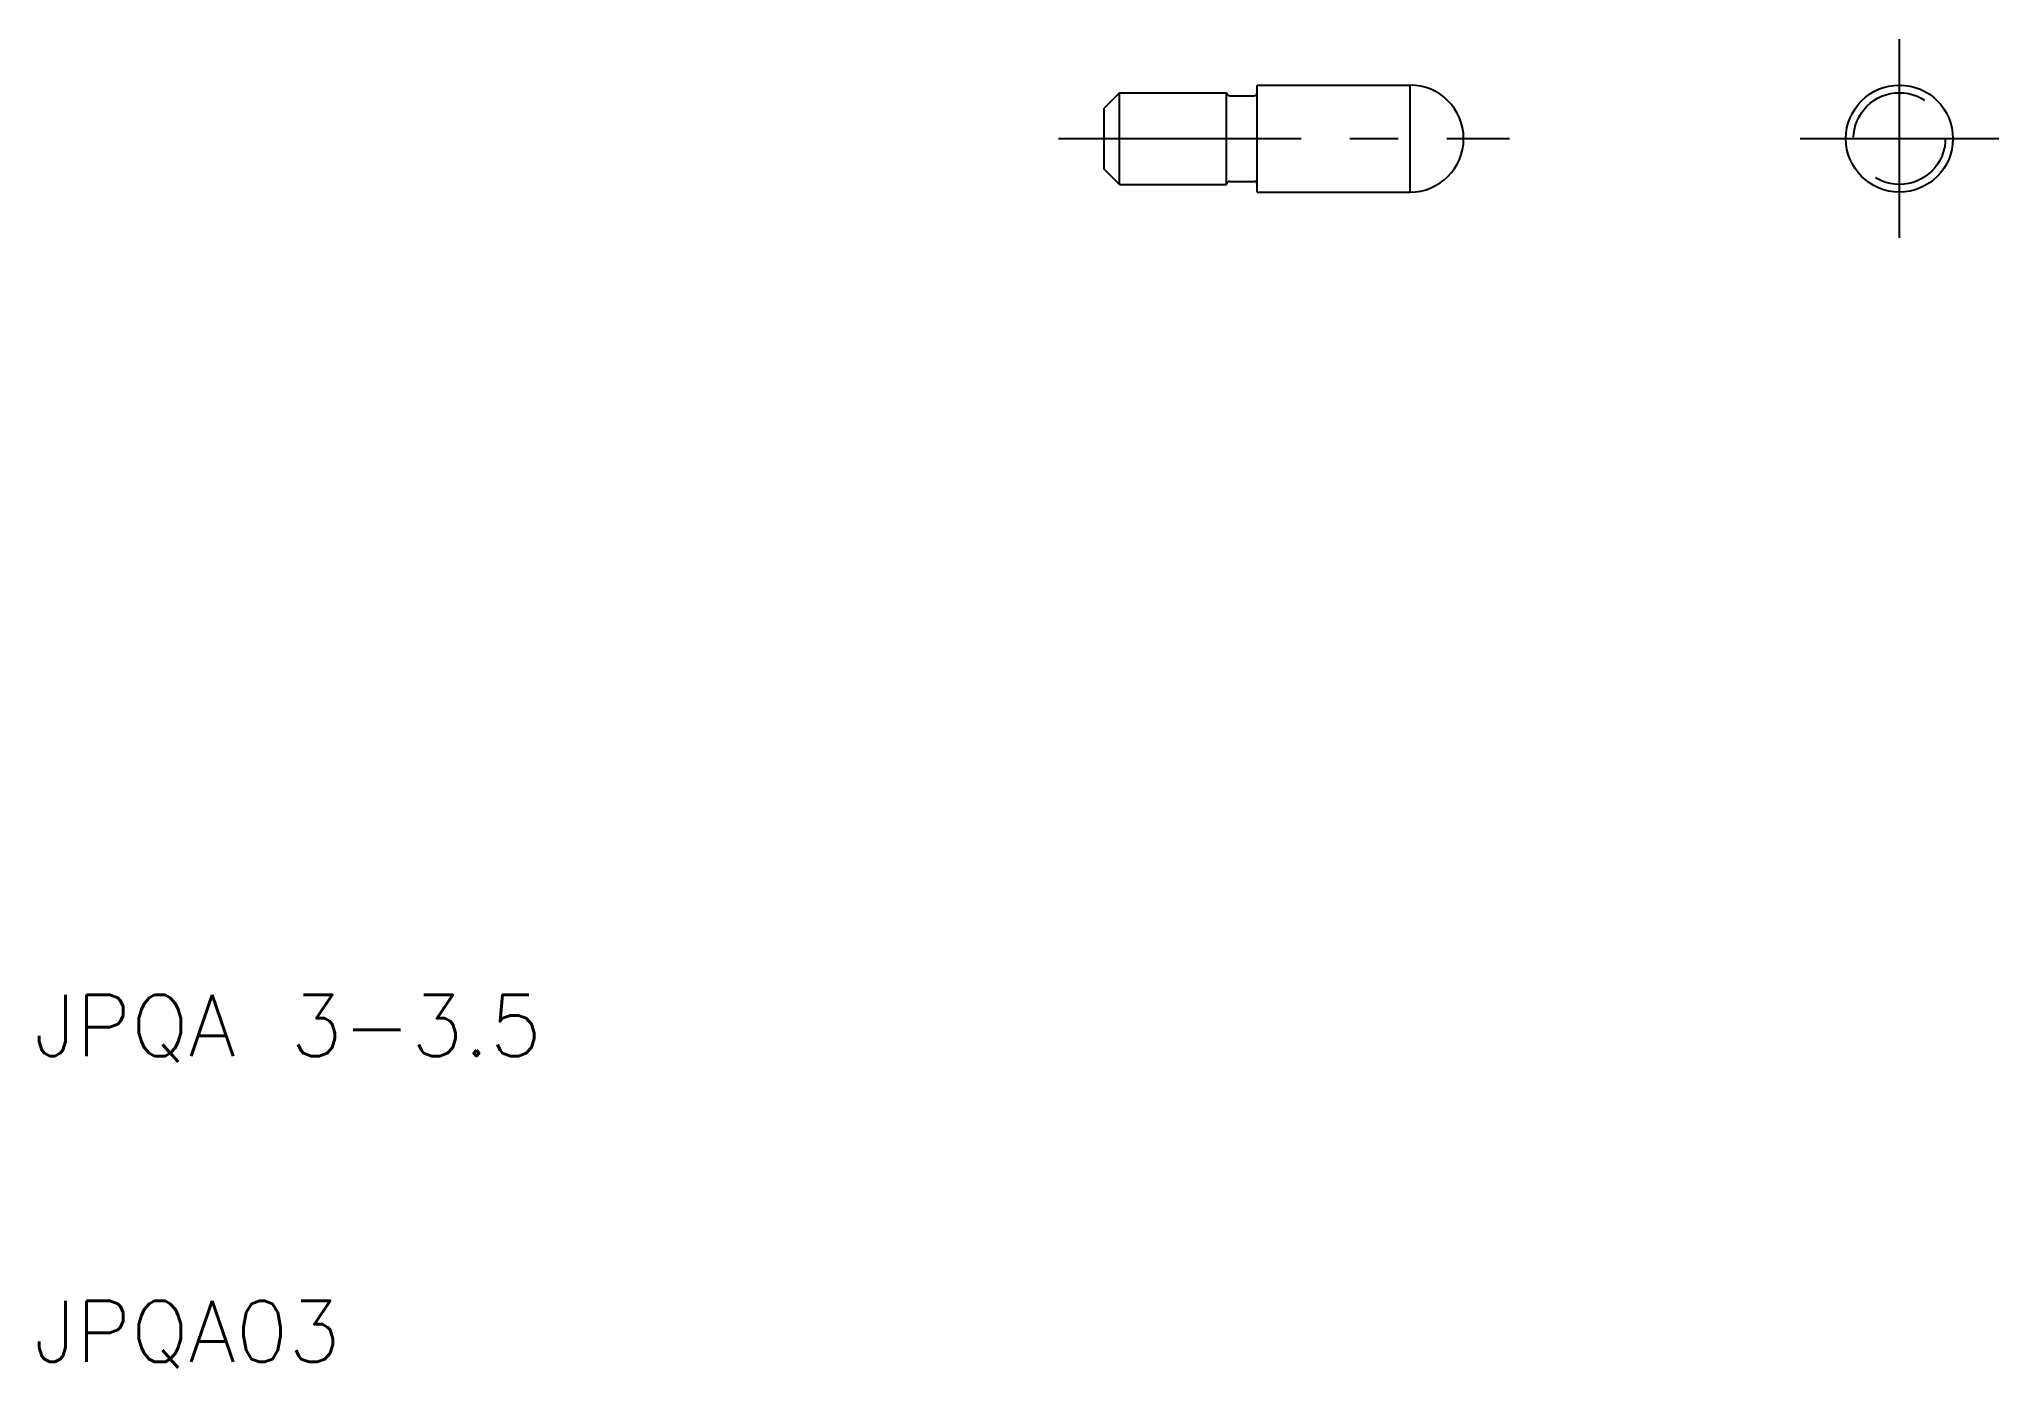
# Model space of a CAD drawing. Extents: x 10.2 to 74.2, y 9.8 to 53.2.
import ezdxf

# ---------------------------------------------------------------- set-up
doc = ezdxf.new("R2010")
doc.units = 0
doc.header["$LTSCALE"] = 0.25
doc.linetypes.add('CENTER', pattern=[50.8, 31.75, -6.35, 6.35, -6.35])
doc.linetypes.add('DASHED', pattern=[19.05, 12.7, -6.35])
doc.layers.get('0').update_dxf_attribs({"linetype": 'CONTINUOUS'})
doc.layers.add('CENTER', color=1, linetype='CENTER')
doc.styles.get("Standard").update_dxf_attribs({"font": 'txt.shx', "bigfont": 'extfont.shx'})

msp = doc.modelspace()

# ---------------------------------------------------------------- linework, layer by layer
for p, q in [((45.5, 51.5), (45, 51)), ((45.5, 51.5), (49, 51.5)), ((45.5, 48.5), (45.5, 51.5)), ((45.5, 48.5), (45.5, 51.5)), ((49, 48.5), (49, 51.5)), ((49.1, 51.4), (49.9, 51.4)), ((50, 51.75), (55, 51.75)), ((50, 51.5), (50, 51.75)), ((50, 48.5), (50, 51.5)), ((55, 48.25), (55, 51.75)), ((45, 49), (45, 51)), ((45.5, 48.5), (45, 49)), ((45.5, 48.5), (49, 48.5)), ((49.1, 48.6), (49.9, 48.6)), ((50, 48.25), (50, 48.5)), ((50, 48.25), (55, 48.25))]:
    msp.add_line(p, q)
msp.add_circle((71, 50), 1.75)
at = {"color": 3, "linetype": 'DASHED'}
msp.add_circle((71, 50), 1.5, dxfattribs=at)
for centre, radius, start, end in [((49.1, 51.5), 0.1, 180, 270), ((49.9, 51.5), 0.1, 270, 0), ((55, 50), 1.75, 270, 90), ((49.1, 48.5), 0.1, 90, 180), ((49.9, 48.5), 0.1, 0, 90)]:
    msp.add_arc(centre, radius, start, end)
at = {"layer": 'CENTER', "color": 1, "linetype": 'CENTER'}
for p, q in [((71, 46.75), (71, 53.25)), ((43.5, 50), (58.25, 50)), ((67.75, 50), (74.25, 50))]:
    msp.add_line(p, q, dxfattribs=at)

# ---------------------------------------------------------------- texts
for s, p in [('JPQA 3-3.5', (10, 20)), ('JPQA03', (10, 10))]:
    msp.add_text(s, height=2).set_placement(p)

doc.saveas('drawing.dxf')
